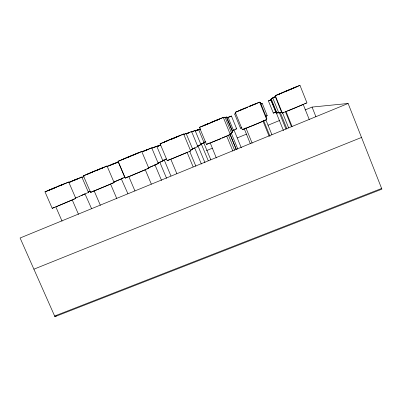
<?xml version="1.0" encoding="UTF-8"?>
<svg xmlns="http://www.w3.org/2000/svg" width="402" height="402" viewBox="0 0 402 402"><rect width="100%" height="100%" fill="white"/><g stroke="black" fill="none" stroke-linecap="round" stroke-linejoin="round"><path stroke-width="0.6" d="M167.121 140.72L183.629 133.987L181.769 134.871M186.111 133.479L192.754 149.308L190.664 150.288M179.498 135.77L180.056 135.509L160.112 143.775L167.212 160.694L169.714 159.468M152.318 147.916L156.735 146.192L162.926 160.916L157.654 163.307M192.578 148.906L197.829 146.569L191.598 131.565L190.784 131.972M143.197 151.283L151.72 147.846L158.313 163.508L148.755 167.74M58.36 186.206L68.707 182.026L75.812 198.427L52.195 208.331L44.994 191.849L56.174 187.111M197.417 146.248L200.985 144.64L195.121 130.499L191.704 131.901M220.819 138.74L206.492 144.408L199.437 127.364L219.502 119.007M127.318 157.313L141.745 151.499L148.815 168.232L125.253 178.111L118.087 161.297L128.132 157.026M200.774 144.233L204.09 142.745L198.583 129.449L195.226 130.931M295.741 87.133L296.204 86.907L275.3 95.646L282.315 113.057L283.626 112.384M275.671 95.998L275.164 96.249L281.701 112.47L281.938 112.314M125.253 178.111L128.389 176.624M275.687 96.395L272.682 97.736L278.827 112.967L280.008 112.379M109.299 165.488L118.228 161.88L124.806 177.312L114.047 182.041M247.295 107.118L259.657 102.128L266.732 119.585L254.531 124.906L242.326 129.685L235.23 112.339L245.099 108.093M274.41 97.354L271.184 98.786L276.963 113.093L278.089 112.54M68.707 182.026L67.521 182.593M121.288 178.825L127.896 193.709M262.757 121.278L263.008 121.128L269.134 136.228M266.536 118.776L266.853 118.59L260.32 102.47L259.973 102.575M271.018 99.193L270.616 99.389L276.073 112.902L277.144 112.379M97.776 169.75L107.053 166.011L114.128 182.558L90.576 192.432L83.41 175.81L98.163 169.538M210.899 142.675L230.341 134.544L223.301 117.389L222.02 118.007M271.255 99.405L270.873 99.59L276.269 112.304M110.304 184.206L110.565 184.051L116.746 198.482M229.889 134.062L231.622 133.228L225.035 117.173L223.819 117.756M271.134 99.706L268.42 100.902L273.355 113.108L275.626 112.073M252.154 143.187L246.019 128.158L246.331 127.977M226.391 117.128L226.617 116.997L232.778 132.007L231.17 132.776M78.345 178.528L74.31 180.096M242.326 129.685L244.044 128.841M54.913 316.665L381.9 189.151L348.117 103.48L20.1 238.004L54.913 316.665L56.556 315.746M261.189 103.867L262.275 103.455L267.219 115.665L266.169 116.163M100.369 205.306L94.174 190.925L94.5 190.744M226.467 117.474L232.502 131.534L232.065 131.761M81.033 195.638L88.465 192.392L81.847 177.056L77.375 179.016M90.576 192.432L92.304 191.588M232.11 131.203L233.537 130.534L228.05 117.153L227.009 117.635M241.723 127.806L240.486 128.228L234.673 114.012L235.858 113.459M240.486 128.228L241.919 127.55M232.391 130.66L236.647 128.776L231.431 116.042L227.773 117.65M78.49 214.326L72.244 199.925L58.27 205.909M255.627 103.847L255.928 103.686L249.567 106.228M259.657 102.128L254.516 104.414M206.492 144.408L208.085 143.64M107.053 166.011L105.872 166.569M233.678 130.032L233.944 129.896L241.3 147.846M52.195 208.331L54.315 207.321M259.898 102.686L260.32 102.47M183.629 133.987L190.679 150.921L167.212 160.694M114.615 163.403L114.907 163.257L111.153 164.725M118.228 161.88L116.665 162.599M197.588 146.077L198 145.876L204.955 162.634M200.91 144.092L201.281 143.911L208.251 160.715M138.167 152.981L133.715 154.921M141.745 151.499L136.328 153.871M262.275 103.455L261.064 104.002M282.315 113.057L306.967 102.862L299.967 85.335L296.219 87.013M154.298 165.267L154.901 164.976M145.122 169.825L130.132 176.156M159.74 162.287L158.182 163.001M164.127 159.921L162.669 160.589M151.72 147.846L148.403 149.313M153.207 147.68L153.604 147.489L151.916 148.127M156.147 146.469L156.735 146.192M84.807 193.965L82.681 194.92M187.88 133.162L188.402 132.926M64.32 183.9L64.993 183.593M195.241 130.876L195.769 130.62L195.382 130.766M197.869 130.062L198.387 129.811L198.025 129.946M166.353 159.046L163.122 160.468M109.5 184.583L94.174 190.925M205.834 141.625L203.713 142.559M228.034 117.495L228.728 117.173L227.758 117.545M92.782 191.372L94.219 190.734M120.575 179.161L113.997 181.995M261.933 121.665L247.109 127.801M244.532 128.625L245.989 127.982M204.97 124.967L203.045 125.856L207.316 124.168M155.735 146.65L153.107 147.785M183.88 134.474L185.337 133.841M184.513 153.589L187.111 152.398L193.136 166.85M208.553 143.429L209.578 142.976M218.794 119.334L216.507 120.324M157.076 146.434L158.298 145.886L156.74 146.474M220.281 118.771L221.587 118.198M160.689 144.926L156.7 146.635M192.422 148.896L194.663 147.876L201.372 164.026M293.249 88.229L294.736 87.581M153.212 165.755L148.423 167.805M65.833 183.322L66.958 182.835M199.085 129.585L200.307 129.057M101.123 168.544L103.475 167.493L99.289 169.131M104.103 167.338L105.48 166.74M77.671 178.83L73.249 180.709M113.429 163.926L111.037 164.941M166.73 140.946L163.76 142.293M114.907 163.353L116.223 162.785M176.935 136.886L178.438 136.238M145.76 150.383L148.383 149.227L145.016 150.539M179.101 136.022L181.257 135.097M205.512 124.736L208.553 123.439M243.039 108.972L238.929 110.791L239.27 110.681M218.422 119.57L219.814 118.967M253.426 104.816L249.662 106.424M283.717 92.023L279.028 94.088L281.234 93.249M187.93 133.203L189.382 132.585M184.005 153.81L172.875 158.423M222.145 138.092L226.703 136.047L232.879 151.077M291.395 89.023L292.787 88.425M294.088 87.927L295.686 87.249M79.606 196.246L82.601 195.035M52.084 188.819L48.617 190.352L51.104 189.387M61.556 185.081L63.144 184.407M90.395 172.82L87.018 174.312L87.37 174.197M126.082 157.885L121.922 159.74M101.254 168.549L103.641 167.533M175.106 137.66L176.478 137.077M177.006 136.911L178.578 136.243M112.65 164.307L114.344 163.594M214.522 121.168L215.969 120.555M215.753 120.7L217.954 119.766M145.559 150.519L147.926 149.519M289.294 89.912L293.023 88.385M297.48 106.967L303.208 104.414L309.269 119.57M195.91 130.936L197.417 130.298M88.304 191.975L90.194 191.181M88.204 192.076L90.385 191.156M76.938 197.437L79.857 196.206M90.958 172.584L95.108 170.85M59.662 185.875L61.084 185.277M61.39 185.201L63.019 184.518M97.998 169.865L99.455 169.252M244.069 108.475L247.33 107.158M99.028 169.483L100.696 168.785M131.72 155.76L135.328 154.293M285.083 91.385L299.967 85.335M173.066 138.519L174.594 137.876M174.051 138.152L176.483 137.132M212.467 122.032L214.045 121.369M286.867 90.983L290.018 89.656M74.285 180.317L76.837 179.247M109.213 165.709L111.605 164.745M142.7 151.675L145.027 150.745M75.209 198.161L77.109 197.302M296.922 107.198L293.54 108.595M210.432 122.595L223.301 117.389M244.949 108.445L247.526 107.369M287.088 90.837L282.058 92.973M52.757 188.483L62.024 184.659M210.341 122.922L211.944 122.253M170.945 139.399L172.533 138.735M209.658 123.253L212.201 122.193M95.942 170.724L97.51 170.071M129.61 156.639L131.474 155.911M171.548 139.198L173.563 138.358M57.581 186.744L59.139 186.091M96.977 170.337L98.475 169.714M67.837 182.724L70.36 181.719M71.305 181.518L72.762 180.91M107.746 166.317L109.485 165.634M72.616 181.011L73.727 180.548M80.566 177.9L81.978 177.317M83.033 177.046L83.948 176.664M157.353 146.564L158.82 145.951M206.723 124.464L209.151 123.464M130.308 156.122L138.012 153.016M128.042 157.282L129.087 156.85M126.972 157.77L129.464 156.745M93.314 171.81L95.42 170.94M141.991 151.735L144.298 150.78M57.049 186.96L53.918 188.247M107.294 166.312L110.193 165.071M70.149 181.764L73.084 180.553M69.325 182.337L70.807 181.719M115.017 163.468L118.741 161.931M69.239 182.407L70.938 181.709M81.842 177.332L84.038 176.428M153.308 147.841L154.84 147.207M159.308 145.745L160.74 145.157M206.512 150.604L212.316 148.212M237.25 137.931L246.532 134.102M267.988 125.253L279.591 120.469M305.108 109.947L312.068 107.078L348.117 103.48M242.11 109.615L244.818 108.445M207.769 123.982L209.296 123.354M124.816 158.654L126.474 157.976M185.774 133.891L191.598 131.565M90.209 173.131L92.817 172.011M51.913 189.116L54.345 188.121M72.39 180.88L81.847 177.056M155.418 146.971L160.433 144.946M227.587 117.575L231.431 116.042M195.88 130.781L197.372 130.168M278.988 94.229L280.435 93.641M242.411 109.429L240.16 110.339M239.512 110.676L241.024 110.058M206.236 124.665L202.09 126.344M165.473 141.695L167.071 141.047M195.196 130.786L198.583 129.449M51.396 189.327L44.994 191.849M51.592 189.191L53.411 188.458M197.869 129.962L200.558 128.881M292.973 108.831L287.45 111.027M162.725 142.805L164.941 141.916M182.443 134.881L186.146 133.429M123.937 158.956L125.585 158.287M122.288 159.679L119.992 160.599M191.473 131.936L195.121 130.499M270.747 99.987L268.42 100.902M89.641 173.362L83.41 175.81M274.988 96.857L272.682 97.736M165.488 141.625L167.026 141.007M33.899 269.184L361.514 137.449M278.501 94.425L275.3 95.646M237.527 111.475L239.004 110.882M201.1 143.861L204.09 142.745M88.254 173.855L89.606 173.317M62.27 184.613L65.119 183.513M159.684 162.147L160.594 161.79M122.685 159.448L123.52 159.117M276.119 112.052L273.355 113.108M154.926 164.785L158.313 163.508M162.187 143.017L160.112 143.775M226.577 117.716L228.05 117.153M187.03 133.429L188.432 132.891M121.404 178.588L123.183 177.89M111.093 183.674L112.49 183.121M72.852 199.503L74.561 198.834M223.236 117.851L225.035 117.173M271.732 98.972L270.616 99.389M201.573 126.555L199.437 127.364M224.954 117.625L226.617 116.997M204.281 142.127L205.517 141.645M281.445 112.007L278.827 112.967M56.551 206.588L57.727 206.125M54.632 316.027L381.629 188.458M272.36 98.349L271.184 98.786M198.779 145.429L200.131 144.906M237.029 111.671L235.23 112.339M262.988 120.952L264.466 120.379M165.312 159.308L166.126 158.996M227.663 135.484L230.341 134.544M190.89 149.936L192.754 149.308M161.046 161.609L162.926 160.916M265.973 116.118L267.219 115.665M119.54 160.775L118.087 161.297M172.368 158.624L170.79 159.197L176.845 173.644M146.82 168.946L148.815 168.232M278.536 112.53L276.963 113.093M235.592 129.142L236.647 128.776M304.746 103.646L306.249 103.088M112.892 182.975L114.128 182.558M232.451 130.906L233.537 130.534M231.567 132.409L232.778 132.007M264.958 120.188L266.732 119.585M230.341 133.645L231.622 133.228M196.955 146.83L197.829 146.569M234.673 114.012L235.095 113.866M189.769 151.172L190.679 150.921M276.058 112.429L276.46 112.299M276.073 112.902L276.496 112.766M281.701 112.47L282.244 112.309M286.465 111.389L286.043 111.515L292.118 126.605M124.344 177.453L124.806 177.312M128.851 176.604L129.218 176.493M266.395 118.716L266.853 118.59M275.164 96.249L275.435 96.173M110.274 184.131L110.565 184.051M246.019 128.158L246.28 128.097M88.179 192.457L88.465 192.392M84.953 193.829L91.581 208.703M210.221 142.911L216.331 157.976M55.803 206.819L62.064 221.17M128.751 176.428L134.961 190.96M145.253 169.724L151.348 184.126M154.991 164.9L161.564 180.488M164.172 159.87L170.956 176.006M159.805 162.222L166.584 178.332M189.643 151.268L195.885 166.252M203.643 142.494L210.819 159.81M231.406 133.449L237.813 149.067M230.2 134.519L236.386 149.584M230.065 134.479L236.225 149.484M228.452 135.218L234.632 150.263M244.22 128.71L250.351 143.715M263.652 120.59L270.013 136.273M276.199 112.605L283.475 130.63M266.029 120.228L271.908 134.74M285.41 111.615L291.495 126.736M282.561 112.781L288.656 127.916M280.259 112.404L286.817 128.675M279.199 112.284L286.053 129.268M312.068 107.078L315.942 116.786"/></g></svg>
